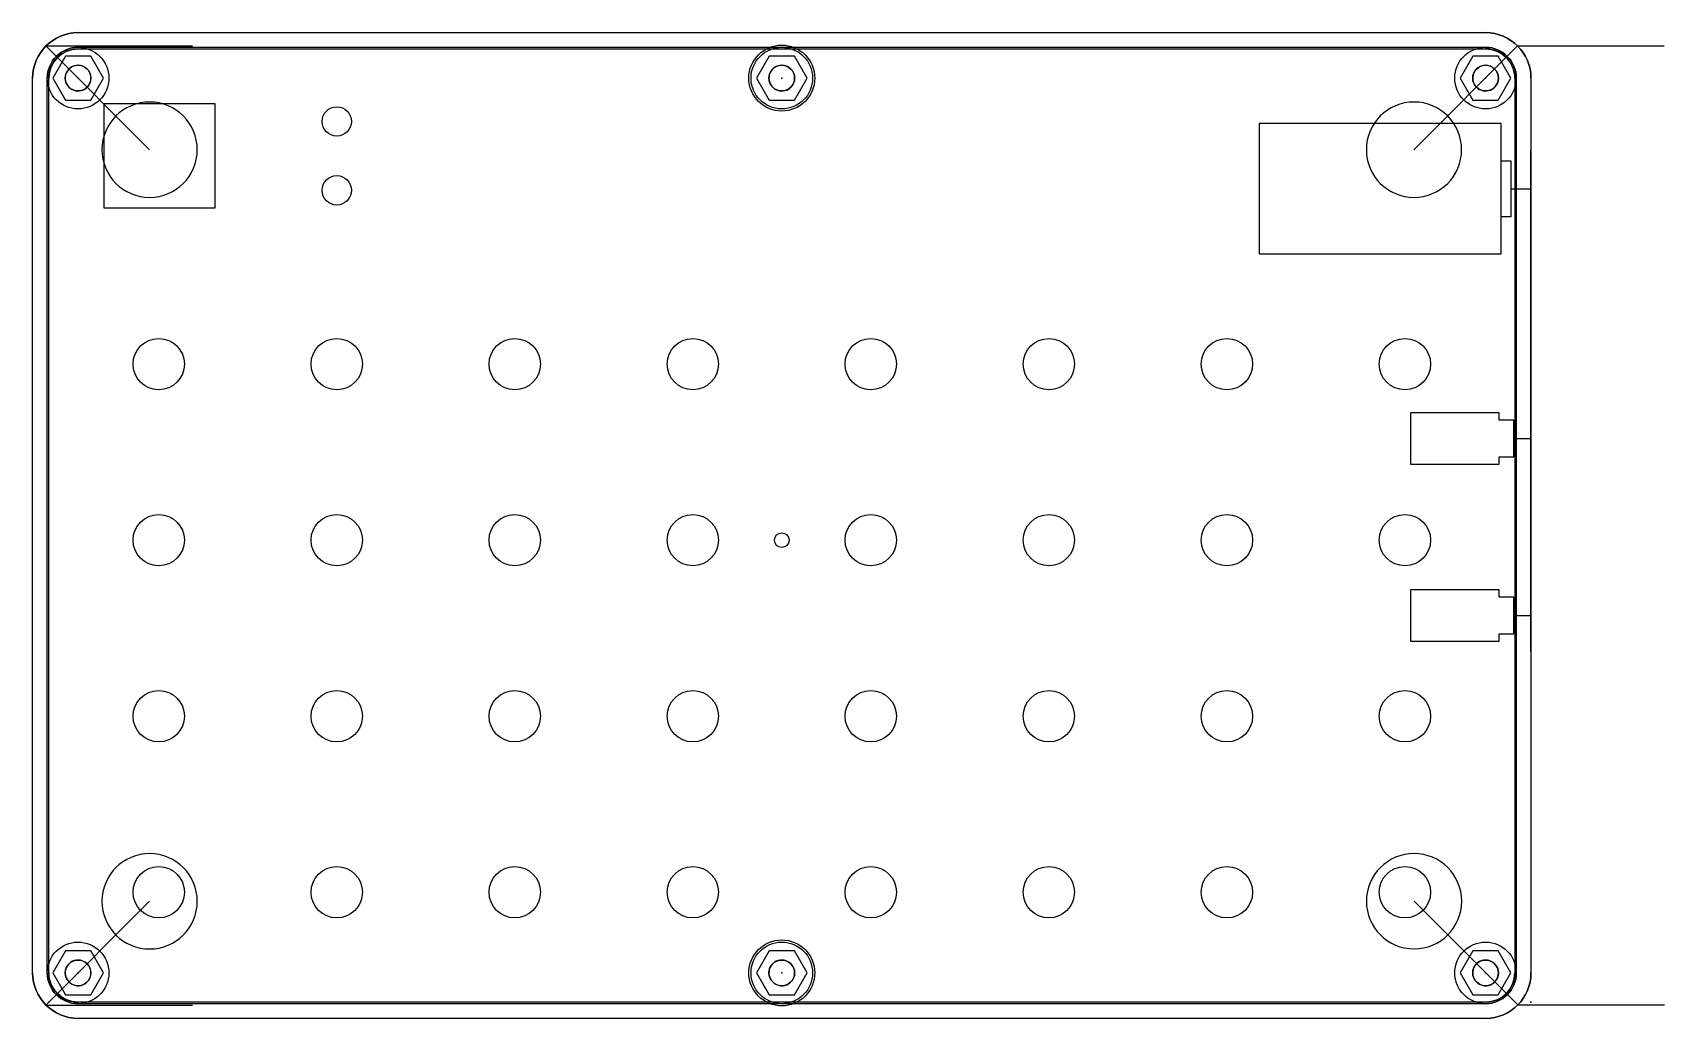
# Model space of a CAD drawing. Header units: centimetres. Extents: x -0.2 to 22, y -0.2 to 13.2.
import ezdxf

# ---------------------------------------------------------------- set-up
doc = ezdxf.new("R2010")
doc.units = ezdxf.units.CM
doc.header["$MEASUREMENT"] = 0
for name, color, linetype in [('N32B-v7 v74_N32B', 7, 'Continuous'), ('N32B-v7 v74_N32B-connections', 7, 'Continuous'), ('N32B-v7 v74_Sketch7', 7, 'Continuous'), ('N32B-v7 v74_Sketch8', 7, 'Continuous'), ('N32B-v7 v74_Sketch9', 7, 'Continuous')]:
    doc.layers.add(name, color=color, linetype=linetype)

msp = doc.modelspace()

# ---------------------------------------------------------------- linework, layer by layer
at = {"layer": 'N32B-v7 v74_N32B'}
for p, q in [((0.4, 13.22), (19.6, 13.22)), ((0.4, 13.02), (19.6, 13.02)), ((0.4, 13), (19.6, 13)), ((0.227, 12.9), (0.054, 12.6)), ((0.573, 12.9), (0.227, 12.9)), ((0.746, 12.6), (0.573, 12.9)), ((9.827, 12.9), (9.654, 12.6)), ((10.173, 12.9), (9.827, 12.9)), ((10.346, 12.6), (10.173, 12.9)), ((19.427, 12.9), (19.254, 12.6)), ((19.773, 12.9), (19.427, 12.9)), ((19.946, 12.6), (19.773, 12.9)), ((-0.22, 0.4), (-0.22, 12.6)), ((-0.02, 0.4), (-0.02, 12.6)), ((0, 0.4), (0, 12.6)), ((0.054, 12.6), (0.227, 12.3)), ((0.573, 12.3), (0.746, 12.6)), ((9.654, 12.6), (9.827, 12.3)), ((10.173, 12.3), (10.346, 12.6)), ((19.254, 12.6), (19.427, 12.3)), ((19.773, 12.3), (19.946, 12.6)), ((20, 12.6), (20, 0.4)), ((20.02, 12.6), (20.02, 0.4)), ((20.22, 12.6), (20.22, 0.4)), ((0.227, 12.3), (0.573, 12.3)), ((2.27, 12.25), (0.75, 12.25)), ((0.75, 12.25), (0.75, 10.83)), ((2.27, 10.83), (2.27, 12.25)), ((9.827, 12.3), (10.173, 12.3)), ((19.427, 12.3), (19.773, 12.3)), ((0.75, 10.83), (2.27, 10.83)), ((0.227, 0.7), (0.054, 0.4)), ((0.573, 0.7), (0.227, 0.7)), ((0.746, 0.4), (0.573, 0.7)), ((9.827, 0.7), (9.654, 0.4)), ((10.173, 0.7), (9.827, 0.7)), ((10.346, 0.4), (10.173, 0.7)), ((19.427, 0.7), (19.254, 0.4)), ((19.773, 0.7), (19.427, 0.7)), ((19.946, 0.4), (19.773, 0.7)), ((0.054, 0.4), (0.227, 0.1)), ((0.573, 0.1), (0.746, 0.4)), ((9.654, 0.4), (9.827, 0.1)), ((10.173, 0.1), (10.346, 0.4)), ((19.254, 0.4), (19.427, 0.1)), ((19.773, 0.1), (19.946, 0.4)), ((0.227, 0.1), (0.573, 0.1)), ((19.603, 0), (0.4, 0)), ((9.827, 0.1), (10.173, 0.1)), ((19.427, 0.1), (19.773, 0.1)), ((19.603, -0.02), (0.4, -0.02)), ((19.604, -0.22), (0.4, -0.22))]:
    msp.add_line(p, q, dxfattribs=at)
for centre, radius in [((0.4, 12.6), 0.42), ((10, 12.6), 0.45), ((10, 12.6), 0.42), ((19.6, 12.6), 0.42), ((0.4, 12.6), 0.175), ((10, 12.6), 0.175), ((19.6, 12.6), 0.175), ((3.929, 12.01), 0.2), ((3.929, 11.07), 0.2), ((1.5, 8.7), 0.35), ((3.929, 8.7), 0.35), ((6.357, 8.7), 0.35), ((8.786, 8.7), 0.35), ((11.214, 8.7), 0.35), ((13.643, 8.7), 0.35), ((16.072, 8.7), 0.35), ((18.5, 8.7), 0.35), ((1.5, 6.3), 0.35), ((3.929, 6.3), 0.35), ((6.357, 6.3), 0.35), ((8.786, 6.3), 0.35), ((11.214, 6.3), 0.35), ((13.643, 6.3), 0.35), ((16.072, 6.3), 0.35), ((18.5, 6.3), 0.35), ((10, 6.3), 0.1), ((1.5, 3.9), 0.35), ((3.929, 3.9), 0.35), ((6.357, 3.9), 0.35), ((8.786, 3.9), 0.35), ((11.214, 3.9), 0.35), ((13.643, 3.9), 0.35), ((16.072, 3.9), 0.35), ((18.5, 3.9), 0.35), ((1.5, 1.5), 0.35), ((3.929, 1.5), 0.35), ((6.357, 1.5), 0.35), ((8.786, 1.5), 0.35), ((11.214, 1.5), 0.35), ((13.643, 1.5), 0.35), ((16.072, 1.5), 0.35), ((18.5, 1.5), 0.35), ((0.4, 0.4), 0.42), ((10, 0.4), 0.45), ((10, 0.4), 0.42), ((19.6, 0.4), 0.42), ((0.4, 0.4), 0.175), ((10, 0.4), 0.175), ((19.6, 0.4), 0.175)]:
    msp.add_circle(centre, radius, dxfattribs=at)
for centre, radius, start, end in [((0.4, 12.6), 0.62, 90, 180), ((19.6, 12.6), 0.62, 360, 90), ((0.4, 12.6), 0.42, 90, 180), ((19.6, 12.6), 0.42, 360, 90), ((0.4, 0.4), 0.62, 180, 270), ((0.4, 0.4), 0.42, 180, 270), ((19.6, 0.4), 0.42, 270.3954, 0), ((19.6, 0.4), 0.62, 270.3254, 0)]:
    msp.add_arc(centre, radius, start, end, dxfattribs=at)
at = {"layer": 'N32B-v7 v74_N32B', "extrusion": (0, 0, -1)}
for centre, start, end in [((-0.4, 12.6), 0, 90), ((-19.6, 12.6), 90, 180), ((-0.4, 0.4), 270, 0), ((-19.6, 0.4), 180, 269.5949)]:
    msp.add_arc(centre, 0.4, start, end, dxfattribs=at)
at = {"layer": 'N32B-v7 v74_N32B'}
for p in [(0.4, 12.6), (10, 12.6), (19.6, 12.6), (0.4, 0.4), (10, 0.4), (19.6, 0.4), (0, 0)]:
    msp.add_point(p, dxfattribs=at)
at = {"layer": 'N32B-v7 v74_N32B-connections'}
for p, q in [((0.4, 13), (19.6, 13)), ((0, 0.4), (0, 12.6)), ((20, 12.6), (20, 0.4)), ((16.513, 11.981), (16.513, 10.204)), ((19.814, 11.981), (16.513, 11.981)), ((19.814, 10.204), (19.814, 11.981)), ((19.815, 11.473), (19.943, 11.473)), ((19.943, 11.473), (19.943, 10.71)), ((19.943, 11.092), (20, 11.092)), ((20, 11.092), (20.22, 11.092)), ((19.943, 10.71), (19.815, 10.71)), ((16.513, 10.204), (19.812, 10.204)), ((18.575, 8.038), (18.575, 7.338)), ((19.785, 8.038), (18.575, 8.038)), ((19.785, 7.938), (19.785, 8.038)), ((19.985, 7.938), (19.785, 7.938)), ((19.985, 7.438), (19.985, 7.938)), ((19.985, 7.688), (20, 7.688)), ((20, 7.688), (20.22, 7.688)), ((19.785, 7.438), (19.985, 7.438)), ((19.785, 7.338), (19.785, 7.438)), ((18.575, 7.338), (19.785, 7.338)), ((19.785, 5.625), (18.575, 5.625)), ((18.575, 5.625), (18.575, 4.925)), ((19.785, 5.525), (19.785, 5.625)), ((19.985, 5.525), (19.785, 5.525)), ((19.985, 5.025), (19.985, 5.525)), ((19.985, 5.275), (20, 5.275)), ((20, 5.275), (20.22, 5.275)), ((18.575, 4.925), (19.785, 4.925)), ((19.785, 5.025), (19.985, 5.025)), ((19.785, 4.925), (19.785, 5.025)), ((19.603, 0), (0.4, 0))]:
    msp.add_line(p, q, dxfattribs=at)
for points in [[(0.4, 13), (0.179, 13), (0, 12.821), (0, 12.6)], [(19.883, 12.883), (19.808, 12.958), (19.706, 13), (19.6, 13)], [(0.4, 12.775), (0.329, 12.775), (0.265, 12.732), (0.238, 12.667)], [(0.524, 12.724), (0.491, 12.757), (0.446, 12.775), (0.4, 12.775)], [(0.575, 12.6), (0.575, 12.646), (0.557, 12.691), (0.524, 12.724)], [(10, 12.775), (9.929, 12.775), (9.865, 12.732), (9.838, 12.667)], [(10.124, 12.724), (10.091, 12.757), (10.046, 12.775), (10, 12.775)], [(10.175, 12.6), (10.175, 12.646), (10.157, 12.691), (10.124, 12.724)], [(19.6, 12.775), (19.529, 12.775), (19.465, 12.732), (19.438, 12.667)], [(19.724, 12.724), (19.691, 12.757), (19.646, 12.775), (19.6, 12.775)], [(19.775, 12.6), (19.775, 12.646), (19.757, 12.691), (19.724, 12.724)], [(20, 12.6), (20, 12.706), (19.958, 12.808), (19.883, 12.883)], [(0.238, 12.667), (0.211, 12.602), (0.226, 12.526), (0.276, 12.476)], [(0.276, 12.476), (0.326, 12.426), (0.402, 12.411), (0.467, 12.438)], [(0.467, 12.438), (0.532, 12.465), (0.575, 12.529), (0.575, 12.6)], [(9.838, 12.667), (9.811, 12.602), (9.826, 12.526), (9.876, 12.476)], [(9.876, 12.476), (9.926, 12.426), (10.002, 12.411), (10.067, 12.438)], [(10.067, 12.438), (10.132, 12.465), (10.175, 12.529), (10.175, 12.6)], [(19.438, 12.667), (19.411, 12.602), (19.426, 12.526), (19.476, 12.476)], [(19.476, 12.476), (19.526, 12.426), (19.602, 12.411), (19.667, 12.438)], [(19.667, 12.438), (19.732, 12.465), (19.775, 12.529), (19.775, 12.6)], [(0.238, 0.467), (0.211, 0.402), (0.226, 0.326), (0.276, 0.276)], [(0.4, 0.575), (0.329, 0.575), (0.265, 0.532), (0.238, 0.467)], [(0.524, 0.524), (0.491, 0.557), (0.446, 0.575), (0.4, 0.575)], [(0.575, 0.4), (0.575, 0.446), (0.557, 0.491), (0.524, 0.524)], [(9.838, 0.467), (9.811, 0.402), (9.826, 0.326), (9.876, 0.276)], [(10, 0.575), (9.929, 0.575), (9.865, 0.532), (9.838, 0.467)], [(10.124, 0.524), (10.091, 0.557), (10.046, 0.575), (10, 0.575)], [(10.175, 0.4), (10.175, 0.446), (10.157, 0.491), (10.124, 0.524)], [(19.438, 0.467), (19.411, 0.402), (19.426, 0.326), (19.476, 0.276)], [(19.6, 0.575), (19.529, 0.575), (19.465, 0.532), (19.438, 0.467)], [(19.724, 0.524), (19.691, 0.557), (19.646, 0.575), (19.6, 0.575)], [(19.775, 0.4), (19.775, 0.446), (19.757, 0.491), (19.724, 0.524)], [(0, 0.4), (0, 0.294), (0.042, 0.192), (0.117, 0.117)], [(0.276, 0.276), (0.326, 0.226), (0.402, 0.211), (0.467, 0.238)], [(0.467, 0.238), (0.532, 0.265), (0.575, 0.329), (0.575, 0.4)], [(9.876, 0.276), (9.926, 0.226), (10.002, 0.211), (10.067, 0.238)], [(10.067, 0.238), (10.132, 0.265), (10.175, 0.329), (10.175, 0.4)], [(19.476, 0.276), (19.526, 0.226), (19.602, 0.211), (19.667, 0.238)], [(19.603, 0), (19.823, 0.002), (20, 0.18), (20, 0.4)], [(19.667, 0.238), (19.732, 0.265), (19.775, 0.329), (19.775, 0.4)], [(0.117, 0.117), (0.192, 0.042), (0.294, 0), (0.4, 0)]]:
    msp.add_open_spline(points, degree=3, dxfattribs=at)
msp.add_point((0, 0), dxfattribs=at)
at = {"layer": 'N32B-v7 v74_Sketch7'}
for p, q in [((20.22, 11.067, 1.6), (20.22, 11.617, 1.6)), ((20.22, 11.617, 0.93), (20.22, 11.617, 1.6)), ((20.22, 10.667, 0.78), (20.22, 11.467, 0.78)), ((20.22, 11.092), (20.22, 11.092, 0.48)), ((20.22, 5.205, 0.48), (20.22, 11.092, 0.48)), ((20.22, 11.067, 1.6), (20.22, 10.517, 1.6)), ((20.22, 10.517, 1.6), (20.22, 10.517, 0.93)), ((20.22, 7.618), (20.22, 7.618, 0.48)), ((20.22, 7.618, 0.48), (20.22, 7.618, 0.89)), ((20.22, 5.205), (20.22, 5.205, 0.48)), ((20.22, 5.205, 0.48), (20.22, 5.205, 0.89))]:
    msp.add_line(p, q, dxfattribs=at)
at = {"layer": 'N32B-v7 v74_Sketch7', "extrusion": (1, -2.80569e-08, -1.33358e-07)}
msp.add_circle((7.618, 0.89, 20.22), 0.41, dxfattribs=at)
at = {"layer": 'N32B-v7 v74_Sketch7', "extrusion": (1, -7.98711e-08, -2.71066e-07)}
msp.add_circle((5.205, 0.89, 20.22), 0.41, dxfattribs=at)
at = {"layer": 'N32B-v7 v74_Sketch7', "extrusion": (1, -2.91206e-16, 3.81278e-16)}
msp.add_arc((11.467, 0.93, 20.22), 0.15, 270, 0, dxfattribs=at)
at = {"layer": 'N32B-v7 v74_Sketch7', "extrusion": (1, -3.55148e-17, 0)}
msp.add_arc((10.667, 0.93, 20.22), 0.15, 180, 270, dxfattribs=at)
at = {"layer": 'N32B-v7 v74_Sketch7'}
for p in [(20.22, 11.092), (20.22, 7.688), (20.22, 5.275), (20.22, 0)]:
    msp.add_point(p, dxfattribs=at)
at = {"layer": 'N32B-v7 v74_Sketch8'}
for p, q in [((0.4, 13.22), (19.6, 13.22)), ((-0.038, 13.038), (1.962, 13.038)), ((-0.038, 13.038), (1.376, 11.624)), ((20.038, 13.038), (18.624, 11.624)), ((20.038, 13.038), (22.038, 13.038)), ((0.227, 12.9), (0.054, 12.6)), ((0.573, 12.9), (0.227, 12.9)), ((0.746, 12.6), (0.573, 12.9)), ((9.827, 12.9), (9.654, 12.6)), ((10.173, 12.9), (9.827, 12.9)), ((10.346, 12.6), (10.173, 12.9)), ((19.427, 12.9), (19.254, 12.6)), ((19.773, 12.9), (19.427, 12.9)), ((19.946, 12.6), (19.773, 12.9)), ((-0.22, 0.4), (-0.22, 12.6)), ((0.054, 12.6), (0.227, 12.3)), ((0.573, 12.3), (0.746, 12.6)), ((9.654, 12.6), (9.827, 12.3)), ((10.173, 12.3), (10.346, 12.6)), ((19.254, 12.6), (19.427, 12.3)), ((19.773, 12.3), (19.946, 12.6)), ((20.22, 12.6), (20.22, 0.4)), ((0.227, 12.3), (0.573, 12.3)), ((9.827, 12.3), (10.173, 12.3)), ((19.427, 12.3), (19.773, 12.3)), ((-0.038, -0.038), (1.376, 1.376)), ((20.04, -0.037), (18.625, 1.377)), ((0.227, 0.7), (0.054, 0.4)), ((0.573, 0.7), (0.227, 0.7)), ((0.746, 0.4), (0.573, 0.7)), ((9.827, 0.7), (9.654, 0.4)), ((10.173, 0.7), (9.827, 0.7)), ((10.346, 0.4), (10.173, 0.7)), ((19.427, 0.7), (19.254, 0.4)), ((19.773, 0.7), (19.427, 0.7)), ((19.946, 0.4), (19.773, 0.7)), ((0.054, 0.4), (0.227, 0.1)), ((0.573, 0.1), (0.746, 0.4)), ((9.654, 0.4), (9.827, 0.1)), ((10.173, 0.1), (10.346, 0.4)), ((19.254, 0.4), (19.427, 0.1)), ((19.773, 0.1), (19.946, 0.4)), ((0.227, 0.1), (0.573, 0.1)), ((9.827, 0.1), (10.173, 0.1)), ((19.427, 0.1), (19.773, 0.1)), ((-0.038, -0.038), (1.962, -0.038)), ((19.604, -0.22), (0.4, -0.22)), ((20.04, -0.037), (22.04, -0.037))]:
    msp.add_line(p, q, dxfattribs=at)
at = {"layer": 'N32B-v7 v74_Sketch8', "extrusion": (0, 0, -1)}
for centre in [(-1.376, 11.624), (-18.624, 11.624), (-1.376, 1.376), (-18.625, 1.377)]:
    msp.add_circle(centre, 0.65, dxfattribs=at)
for centre, start, end in [((-0.4, 12.6), 0, 90), ((-19.6, 12.6), 90, 180), ((-0.4, 0.4), 270, 0), ((-19.6, 0.4), 180, 269.6746)]:
    msp.add_arc(centre, 0.62, start, end, dxfattribs=at)
at = {"layer": 'N32B-v7 v74_Sketch8'}
msp.add_point((0, 0), dxfattribs=at)
at = {"layer": 'N32B-v7 v74_Sketch9'}
for p, q in [((20.22, 10.517, 1.38), (20.22, 11.617, 1.38)), ((20.22, 11.067, 1.6), (20.22, 11.617, 1.6)), ((20.22, 10.517, 1.08), (20.22, 11.617, 1.08)), ((20.22, 11.617, 1.265), (20.22, 11.517, 1.265)), ((20.22, 11.617, 0.93), (20.22, 11.617, 1.6)), ((20.22, 11.517, 1.08), (20.22, 11.517, 1.38)), ((20.22, 10.667, 0.78), (20.22, 11.467, 0.78)), ((20.22, 11.067, 1.6), (20.22, 10.517, 1.6)), ((20.22, 10.517, 1.265), (20.22, 10.617, 1.265)), ((20.22, 10.617, 1.08), (20.22, 10.617, 1.38)), ((20.22, 10.517, 1.6), (20.22, 10.517, 0.93)), ((20.22, 10.517, 1.6), (20.22, 10.517, 1.38)), ((20.22, 10.517, 0.78), (20.22, 10.517, 1.08))]:
    msp.add_line(p, q, dxfattribs=at)
at = {"layer": 'N32B-v7 v74_Sketch9', "extrusion": (1, -2.91206e-16, 0)}
for centre in [(7.618, 0.89, 20.22), (5.205, 0.89, 20.22)]:
    msp.add_circle(centre, 0.425, dxfattribs=at)
for centre, start, end in [((11.467, 0.93, 20.22), 270, 0), ((10.667, 0.93, 20.22), 180, 270)]:
    msp.add_arc(centre, 0.15, start, end, dxfattribs=at)
at = {"layer": 'N32B-v7 v74_Sketch9'}
for p in [(20.22, 7.618, 0.89), (20.22, 5.205, 0.89), (20.22, 0)]:
    msp.add_point(p, dxfattribs=at)

doc.saveas('drawing.dxf')
